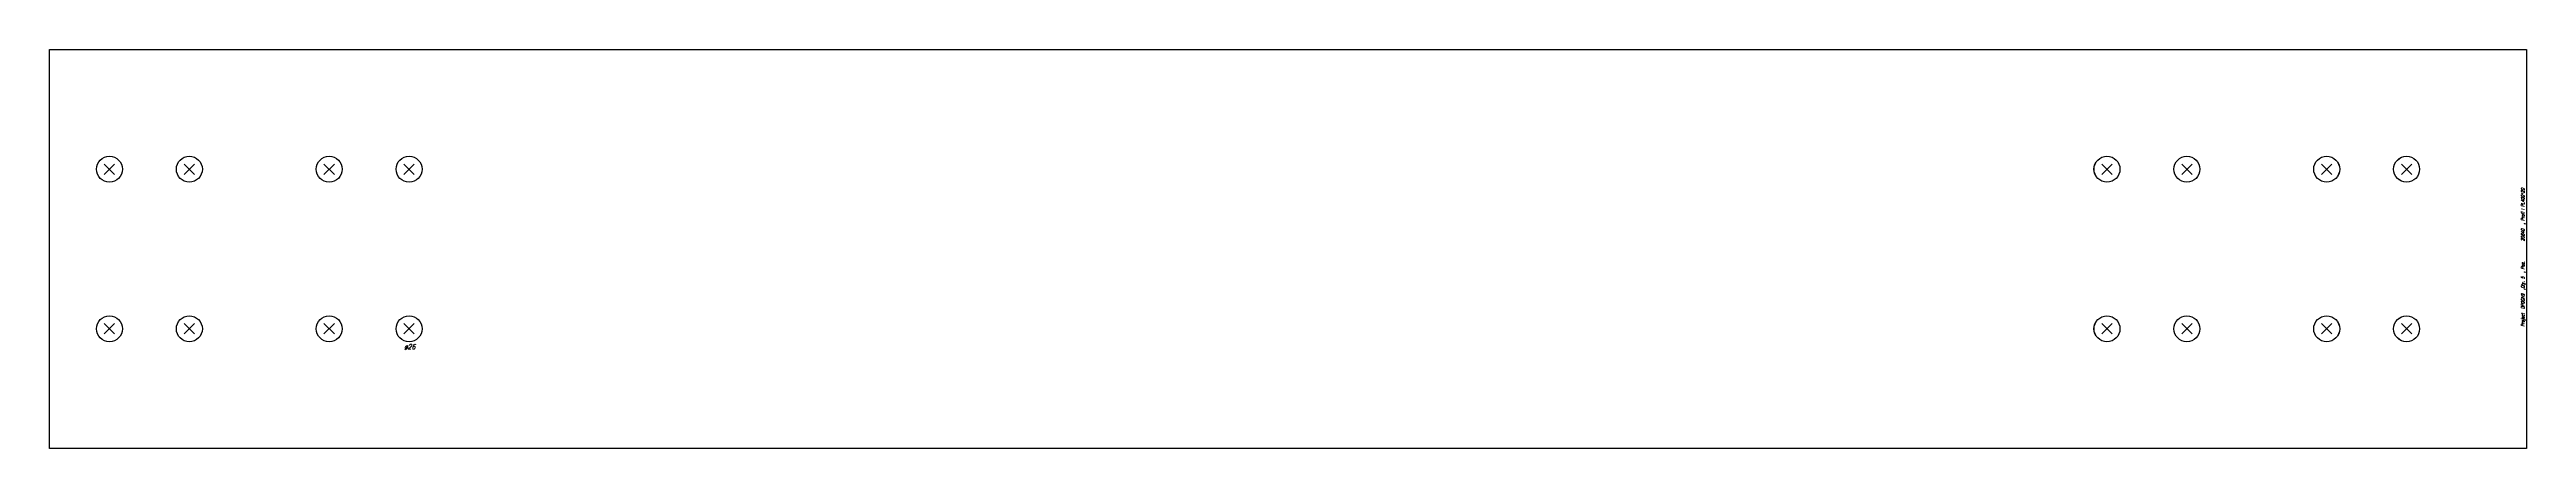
# Model space of a CAD drawing. Extents: x 0 to 2480, y -200 to 200.
import ezdxf

# ---------------------------------------------------------------- set-up
doc = ezdxf.new("R2010")
doc.units = 0
doc.header["$LTSCALE"] = 10
for name, color, linetype in [('BEZ_SCHRAUBEN', 7, 'CONTINUOUS'), ('SCHRAUBEN', 7, 'CONTINUOUS'), ('TEILE', 7, 'CONTINUOUS'), ('UNTERSCHRIFT', 7, 'CONTINUOUS')]:
    doc.layers.add(name, color=color, linetype=linetype)
doc.styles.get("Standard").update_dxf_attribs({"font": 'ROMANS'})

msp = doc.modelspace()

# ---------------------------------------------------------------- linework, layer by layer
at = {"layer": 'SCHRAUBEN', "color": 6}
for p, q in [((65.199493, 85.201218), (54.799492, 74.801208)), ((54.799492, 85.201218), (65.199493, 74.801208)), ((145.199493, 85.201218), (134.799484, 74.801208)), ((134.799484, 85.201218), (145.199493, 74.801208)), ((285.199493, 85.201218), (274.799469, 74.801208)), ((274.799469, 85.201218), (285.199493, 74.801208)), ((365.199524, 85.201218), (354.7995, 74.801208)), ((354.7995, 85.201218), (365.199524, 74.801208)), ((2065.199707, 85.201218), (2054.799561, 74.801208)), ((2054.799561, 85.201218), (2065.199707, 74.801208)), ((2065.223145, 85.200073), (2054.822998, 74.800064)), ((2054.822998, 85.200073), (2065.223145, 74.800064)), ((2145.199707, 85.201218), (2134.799561, 74.801208)), ((2134.799561, 85.201218), (2145.199707, 74.801208)), ((2145.223145, 85.200073), (2134.822998, 74.800064)), ((2134.822998, 85.200073), (2145.223145, 74.800064)), ((2285.199707, 85.201218), (2274.799561, 74.801208)), ((2274.799561, 85.201218), (2285.199707, 74.801208)), ((2285.223145, 85.200073), (2274.822998, 74.800064)), ((2274.822998, 85.200073), (2285.223145, 74.800064)), ((2365.199707, 85.201218), (2354.799561, 74.801208)), ((2354.799561, 85.201218), (2365.199707, 74.801208)), ((2365.223145, 85.200073), (2354.822998, 74.800064)), ((2354.822998, 85.200073), (2365.223145, 74.800064)), ((65.199493, -74.798798), (54.799492, -85.198792)), ((54.799492, -74.798798), (65.199493, -85.198792)), ((145.199493, -74.798798), (134.799484, -85.198792)), ((134.799484, -74.798798), (145.199493, -85.198792)), ((285.199493, -74.798798), (274.799469, -85.198792)), ((274.799469, -74.798798), (285.199493, -85.198792)), ((365.199524, -74.798798), (354.7995, -85.198792)), ((354.7995, -74.798798), (365.199524, -85.198792)), ((2065.199707, -74.798798), (2054.799561, -85.198792)), ((2054.799561, -74.798798), (2065.199707, -85.198792)), ((2065.223145, -74.799934), (2054.822998, -85.199936)), ((2054.822998, -74.799934), (2065.223145, -85.199936)), ((2145.199707, -74.798798), (2134.799561, -85.198792)), ((2134.799561, -74.798798), (2145.199707, -85.198792)), ((2145.223145, -74.799934), (2134.822998, -85.199936)), ((2134.822998, -74.799934), (2145.223145, -85.199936)), ((2285.199707, -74.798798), (2274.799561, -85.198792)), ((2274.799561, -74.798798), (2285.199707, -85.198792)), ((2285.223145, -74.799934), (2274.822998, -85.199936)), ((2274.822998, -74.799934), (2285.223145, -85.199936)), ((2365.199707, -74.798798), (2354.799561, -85.198792)), ((2354.799561, -74.798798), (2365.199707, -85.198792)), ((2365.223145, -74.799934), (2354.822998, -85.199936)), ((2354.822998, -74.799934), (2365.223145, -85.199936))]:
    msp.add_line(p, q, dxfattribs=at)
at = {"layer": 'SCHRAUBEN', "color": 2}
for centre in [(59.999489, 80.001213), (139.999481, 80.001213), (279.999481, 80.001213), (359.999512, 80.001213), (2059.999512, 80.001213), (2060.022949, 80.000069), (2139.999512, 80.001213), (2140.022949, 80.000069), (2279.999512, 80.001213), (2280.022949, 80.000069), (2359.999512, 80.001213), (2360.022949, 80.000069), (59.999489, -79.998795), (139.999481, -79.998795), (279.999481, -79.998795), (359.999512, -79.998795), (2059.999512, -79.998795), (2060.022949, -79.999931), (2139.999512, -79.998795), (2140.022949, -79.999931), (2279.999512, -79.998795), (2280.022949, -79.999931), (2359.999512, -79.998795), (2360.022949, -79.999931)]:
    msp.add_circle(centre, 13, dxfattribs=at)
at = {"layer": 'TEILE', "color": 2}
for p, q in [((0.000056, -200), (0.000056, 200)), ((0.000056, 200), (2480.023438, 200)), ((2480.023438, 200), (2480.023438, -200)), ((2480.023438, -200), (0.000056, -200))]:
    msp.add_line(p, q, dxfattribs=at)

# ---------------------------------------------------------------- texts
at = {"layer": 'BEZ_SCHRAUBEN', "color": 2, "oblique": 15, "width": 0.8}
msp.add_text(' ø26', height=5, dxfattribs=at).set_placement((351.999512, -100.498795))
at = {"layer": 'UNTERSCHRIFT', "color": 2, "oblique": 15, "width": 0.8}
for s, p in [('  , Profi l PL400*20', (2478.023438, 20.800001)), ('20640', (2478.023438, 7.800001)), ('Project  DP0GN9  ,Qty. 5  , Pos. ', (2478.023438, -78))]:
    msp.add_text(s, height=3.25, rotation=90, dxfattribs=at).set_placement(p)

doc.saveas('drawing.dxf')
